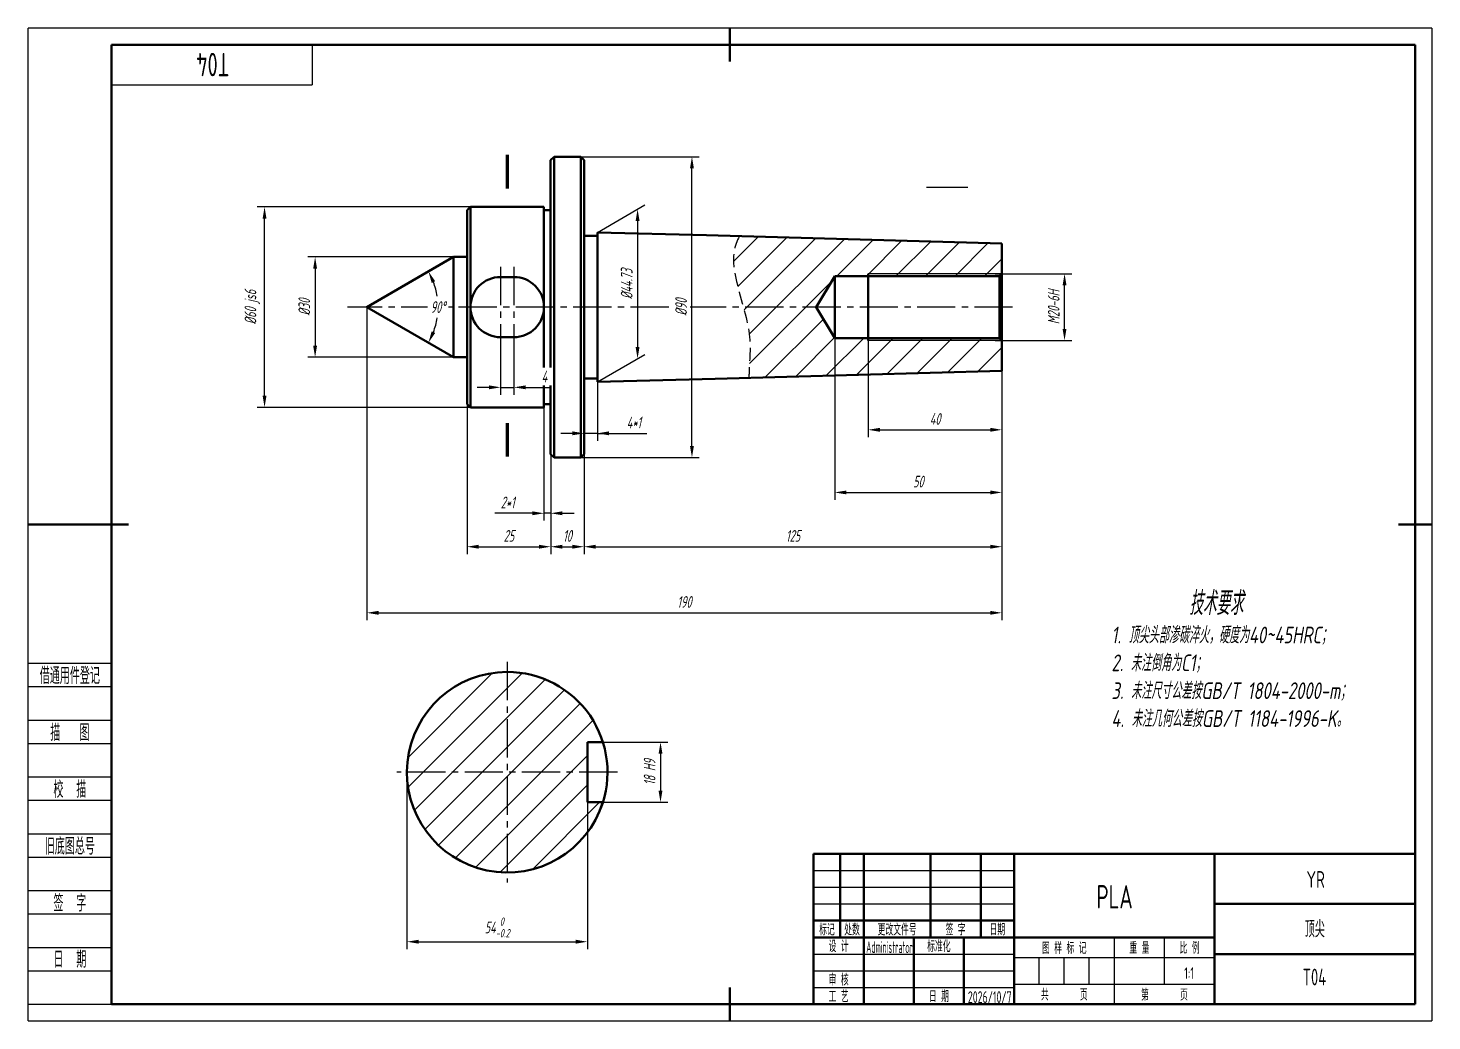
# Model space of a CAD drawing. Header units: millimetres. Extents: x 5 to 4696, y -479 to 299.
# Drawn here: x 1510.6 to 1930.6, y -457.4 to -160.4 of the extents above; entities that cross this region are included whole.
import ezdxf
from ezdxf.enums import TextEntityAlignment as Align

# ---------------------------------------------------------------- set-up
doc = ezdxf.new("R2010")
doc.units = ezdxf.units.MM
doc.header["$LTSCALE"] = 0.6
doc.header["$MEASUREMENT"] = 0
doc.linetypes.add('CENTER2', pattern=[28.575, 19.05, -3.175, 3.175, -3.175])
doc.linetypes.add('DASHED2', pattern=[9.525, 6.35, -3.175])
for name, color, linetype, lineweight in [('1轮廓实线层', 7, 'Continuous', 50), ('2细线层', 4, 'Continuous', 25), ('3中心线层', 1, 'CENTER2', 25), ('4虚线层', 6, 'DASHED2', 25), ('5剖面线层', 2, 'Continuous', 25), ('6文字层', 3, 'Continuous', 25), ('7标注层', 4, 'Continuous', 25), ('8符号标注层', 31, 'Continuous', 25)]:
    doc.layers.add(name, color=color, linetype=linetype, lineweight=lineweight)
doc.layers.add('图框层', color=7, linetype='Continuous')
doc.styles.add('PC_TEXTSTYLE', font='ISOCP.SHX', dxfattribs={"width": 0.707, "oblique": 13, "bigfont": 'GBCBIG.SHX'})
doc.styles.add('PC_TEXTSTYLE4', font='ISOCP.SHX', dxfattribs={"width": 0.707, "bigfont": 'GBCBIG.SHX'})
doc.dimstyles.new('GB_ANGULAR', dxfattribs={"dimtxt": 3.5, "dimasz": 3.5, "dimexe": 2.2, "dimexo": 0, "dimgap": 1.5, "dimtad": 1, "dimtih": 1, "dimtoh": 1, "dimdsep": 46, "dimtxsty": 'PC_TEXTSTYLE', "dimcen": 0, "dimclrd": 256, "dimclrt": 3, "dimadec": 0, "dimazin": 2, "dimtp": 0.1, "dimtm": 0.1, "dimtfac": 0.71, "dimtdec": 3, "dimtmove": 0, "dimatfit": 3, "dimfxl": 1, "dimtfill": 1, "dimarcsym": 0})
doc.dimstyles.new('GB_LINEAR', dxfattribs={"dimtxt": 3.5, "dimasz": 3.5, "dimexe": 2.2, "dimexo": 0, "dimgap": 1.5, "dimtad": 1, "dimdsep": 46, "dimtxsty": 'PC_TEXTSTYLE', "dimcen": 0, "dimclrd": 256, "dimclrt": 3, "dimadec": 0, "dimazin": 2, "dimtp": 0.1, "dimtm": 0.1, "dimtfac": 0.71, "dimtdec": 3, "dimtmove": 0, "dimatfit": 3, "dimfxl": 1, "dimtfill": 1, "dimarcsym": 0})

# ---------------------------------------------------------------- blocks, each defined once
blk = doc.blocks.new('ZwmFrameMain_6_A3^ _^ 无分区图框^ _^ landscape')
at = {"layer": '1轮廓实线层'}
for p, q in [((185, 292), (185, 282)), ((0, 0), (0, 287)), ((390, 287), (0, 287)), ((390, 287), (390, 0)), ((-25, 143.5), (5, 143.5)), ((395, 143.5), (385, 143.5)), ((185, -5), (185, 5)), ((0, 0), (390, 0))]:
    blk.add_line(p, q, dxfattribs=at)
at = {"layer": '2细线层'}
for p, q in [((-25, -5), (-25, 292)), ((395, 292), (-25, 292)), ((395, 292), (395, -5)), ((-25, -5), (395, -5))]:
    blk.add_line(p, q, dxfattribs=at)
blk = doc.blocks.new('ZwmFrameMain_6_标题栏1')
at = {"layer": '1轮廓实线层'}
for p, q in [((0, 45), (-180, 45)), ((-180, 0), (-180, 45)), ((-172, 20), (-172, 45)), ((-165, 20), (-165, 45)), ((-145, 20), (-145, 45)), ((-130, 20), (-130, 45)), ((-120, 0), (-120, 45)), ((0, 0), (0, 45)), ((-60, 30), (0, 30)), ((-180, 20), (-60, 20)), ((-165, 0), (-165, 20)), ((-150, 0), (-150, 20)), ((-135, 0), (-135, 20)), ((-60, 15), (0, 15)), ((-180, 0), (0, 0))]:
    blk.add_line(p, q, dxfattribs=at)
at = {"layer": '1轮廓实线层', "color": 7}
for p, q in [((-60, 0), (-60, 45)), ((-180, 25), (-120, 25))]:
    blk.add_line(p, q, dxfattribs=at)
at = {"layer": '2细线层'}
for p, q in [((-180, 40), (-120, 40)), ((-180, 35), (-120, 35)), ((-180, 30), (-120, 30)), ((-90, 0), (-90, 20)), ((-75, 6), (-75, 20)), ((-180, 15), (-120, 15)), ((-120, 14), (-60, 14)), ((-112.5, 6), (-112.5, 14)), ((-105, 6), (-105, 14)), ((-97.5, 6), (-97.5, 14)), ((-180, 10), (-120, 10)), ((-180, 5), (-120, 5)), ((-120, 6), (-60, 6))]:
    blk.add_line(p, q, dxfattribs=at)
at = {"layer": '6文字层', "style": 'PC_TEXTSTYLE', "width": 0.667}
for s, p in [('标记', (-176, 22.5)), ('处数', (-168.5, 22.5)), (' 更改文件号 ', (-155, 22.5)), (' 签 字 ', (-137.5, 22.5)), (' 日期 ', (-125, 22.5)), (' 设 计 ', (-172.5, 17.51)), (' 标准化 ', (-142.5, 17.51)), (' 图 样 标 记 ', (-105, 17)), (' 重 量 ', (-82.5, 17)), (' 比 例 ', (-67.5, 17)), (' 审 核 ', (-172.5, 7.5)), (' 工 艺 ', (-172.5, 2.5)), (' 日 期 ', (-142.5, 2.5)), ('共       页', (-105, 3)), ('第       页', (-75, 3))]:
    blk.add_text(s, height=3.5, dxfattribs=at).set_placement(p, align=Align.MIDDLE)
at = {"layer": '6文字层', "style": 'PC_TEXTSTYLE', "flags": 8}
for tag, height, width, p, p2 in [('企业名称', 5, 3.734996, (-54.29, 34.82), (-5.27, 34.82)), ('产品名称或材料标记', 7, 1.125891, (-113.46, 28.64), (-66.42, 28.64)), ('图样名称', 5, 3.772723, (-54.79, 19.98), (-5.27, 19.98)), ('标准化', 3.5, 1.756036, (-133.83, 15.37), (-120.75, 15.37)), ('审核', 3.5, 2.723972, (-163.99, 5.37), (-150.63, 5.37)), ('重量', 3.5, 2.448074, (-88.46, 7.54), (-76.55, 7.54)), ('比例', 3.5, 2.367734, (-73.35, 7.54), (-61.93, 7.54)), ('图样代号', 5, 3.78389, (-54.79, 5.63), (-5.52, 5.63)), ('工艺', 3.5, 2.851598, (-164.21, 0.37), (-150.89, 0.37)), ('共几页', 3.5, 0.953151, (-108.58, 1.48), (-101.56, 1.48)), ('日期', 3.5, 2.733185, (-133.83, 0.37), (-120.75, 0.37))]:
    blk.add_attdef(tag, text='', height=height, dxfattribs=dict(at, width=width)).set_placement(p, p2, align=Align.FIT)
at = {"layer": '6文字层', "style": 'PC_TEXTSTYLE', "width": 9.901758, "flags": 8}
blk.add_attdef('设计', text='', height=3.5, rotation=359.5768, dxfattribs=at).set_placement((-164.23, 15.37), (-150.37, 15.27), align=Align.FIT)
at = {"layer": '6文字层', "color": 3, "style": 'PC_TEXTSTYLE', "width": 0.96618, "flags": 8}
blk.add_attdef('第几页', text='', height=3.5, dxfattribs=at).set_placement((-78.29, 1.5), (-71.16, 1.5), align=Align.FIT)
at = {"layer": '6文字层', "color": 0, "style": 'PC_TEXTSTYLE', "width": 0.715273, "flags": 8}
blk.add_attdef('图纸张数', text='', height=3.5, dxfattribs=at).set_placement((-2.66, -3.87), (4.46, -3.87), align=Align.FIT)
blk = doc.blocks.new('ZwmFrameMain_6_图样代号')
at = {"layer": '2细线层', "linetype": 'Continuous'}
for p in [(60, 0), (0, -12)]:
    blk.add_line(p, (60, -12), dxfattribs=at)
at = {"layer": '6文字层', "style": 'PC_TEXTSTYLE', "width": 3.066155}
blk.add_attdef('图样代号', text='', height=7, rotation=180, dxfattribs=at).set_placement((58.24, -2.4), (2.35, -2.4), align=Align.FIT)
blk = doc.blocks.new('ZwmFrameMain_6_附加栏')
at = {"layer": '2细线层'}
for p, q in [((-25, 102), (0, 102)), ((-25, 95), (0, 95)), ((-25, 85), (0, 85)), ((-25, 78), (0, 78)), ((-25, 68), (0, 68)), ((-25, 61), (0, 61)), ((-25, 51), (0, 51)), ((-25, 44), (0, 44)), ((-25, 34), (0, 34)), ((-25, 27), (0, 27)), ((-25, 17), (0, 17)), ((-25, 10), (0, 10)), ((-25, 0), (0, 0))]:
    blk.add_line(p, q, dxfattribs=at)
at = {"layer": '6文字层', "color": 3, "style": 'PC_TEXTSTYLE'}
for s, width, p in [('借通用件登记', 0.667, (-12.5, 98.5)), ('描   图', 0.6667, (-12.5, 81.5)), ('校  描', 0.667, (-12.5, 64.5)), ('旧底图总号', 0.667, (-12.5, 47.5)), ('签  字', 0.667, (-12.5, 30.5)), ('日  期', 0.667, (-12.49, 13.6))]:
    blk.add_text(s, height=5, dxfattribs=dict(at, width=width)).set_placement(p, align=Align.MIDDLE)
at = {"layer": '6文字层', "style": 'PC_TEXTSTYLE'}
for tag, width, p, p2 in [('借通用件登记', 0.671328, (-23.44, 86.36), (-1.25, 86.36)), ('描图', 2.120922, (-23.44, 69.36), (-1.25, 69.36)), ('校图', 2.149976, (-23.75, 52.06), (-1.25, 52.06)), ('旧底图总号', 0.761452, (-22.84, 35.67), (-1.86, 35.67)), ('签字', 2.026939, (-23.14, 18.37), (-1.56, 18.37)), ('日期', 1.89999, (-22.84, 1.37), (-2.17, 1.37))]:
    blk.add_attdef(tag, text='', height=5, dxfattribs=dict(at, width=width)).set_placement(p, p2, align=Align.FIT)
blk = doc.blocks.new('*D149')
at = {"layer": '7标注层', "color": 0, "lineweight": -2}
for p, q in [((1611.93, -243.85), (1611.93, -337.5)), ((1801.93, -262.92), (1801.93, -337.5))]:
    blk.add_line(p, q, dxfattribs=at)
at = {"layer": '7标注层', "lineweight": -2}
blk.add_line((1615.43, -335.3), (1798.43, -335.3), dxfattribs=at)
at = {"layer": '7标注层'}
for points in [[(1615.43, -334.72), (1615.43, -335.88), (1611.93, -335.3)], [(1798.43, -335.88), (1798.43, -334.72), (1801.93, -335.3)]]:
    blk.add_solid(points, dxfattribs=at)
at = {"layer": 'Defpoints', "color": 0}
for p in [(1611.93, -243.85), (1801.93, -262.92), (1801.93, -335.3)]:
    blk.add_point(p, dxfattribs=at)
at = {"layer": '7标注层', "color": 3, "insert": (1706.93, -332.05), "char_height": 3.5, "attachment_point": 5, "style": 'PC_TEXTSTYLE', "bg_fill": 3, "box_fill_scale": 1.25, "bg_fill_color": 257, "bg_fill_transparency": 0}
blk.add_mtext('190', dxfattribs=at)
blk = doc.blocks.new('*D150')
at = {"layer": '7标注层', "color": 0, "lineweight": -2}
for p, q in [((1761.93, -253.85), (1761.93, -282.75)), ((1801.93, -262.92), (1801.93, -282.75))]:
    blk.add_line(p, q, dxfattribs=at)
at = {"layer": '7标注层', "lineweight": -2}
blk.add_line((1765.43, -280.55), (1798.43, -280.55), dxfattribs=at)
at = {"layer": '7标注层'}
for points in [[(1765.43, -279.96), (1765.43, -281.13), (1761.93, -280.55)], [(1798.43, -281.13), (1798.43, -279.96), (1801.93, -280.55)]]:
    blk.add_solid(points, dxfattribs=at)
at = {"layer": 'Defpoints', "color": 0}
for p in [(1761.93, -253.85), (1801.93, -262.92), (1801.93, -280.55)]:
    blk.add_point(p, dxfattribs=at)
at = {"layer": '7标注层', "color": 3, "insert": (1781.93, -277.3), "char_height": 3.5, "attachment_point": 5, "style": 'PC_TEXTSTYLE', "bg_fill": 3, "box_fill_scale": 1.25, "bg_fill_color": 257, "bg_fill_transparency": 0}
blk.add_mtext('40', dxfattribs=at)
blk = doc.blocks.new('*D151')
at = {"layer": '7标注层', "color": 0, "lineweight": -2}
for p, q in [((1751.93, -253.1), (1751.93, -301.49)), ((1801.93, -262.92), (1801.93, -301.49))]:
    blk.add_line(p, q, dxfattribs=at)
at = {"layer": '7标注层', "lineweight": -2}
blk.add_line((1755.43, -299.29), (1798.43, -299.29), dxfattribs=at)
at = {"layer": '7标注层'}
for points in [[(1755.43, -298.71), (1755.43, -299.87), (1751.93, -299.29)], [(1798.43, -299.87), (1798.43, -298.71), (1801.93, -299.29)]]:
    blk.add_solid(points, dxfattribs=at)
at = {"layer": 'Defpoints', "color": 0}
for p in [(1751.93, -253.1), (1801.93, -262.92), (1801.93, -299.29)]:
    blk.add_point(p, dxfattribs=at)
at = {"layer": '7标注层', "color": 3, "insert": (1776.93, -296.04), "char_height": 3.5, "attachment_point": 5, "style": 'PC_TEXTSTYLE', "bg_fill": 3, "box_fill_scale": 1.25, "bg_fill_color": 257, "bg_fill_transparency": 0}
blk.add_mtext('50', dxfattribs=at)
blk = doc.blocks.new('*D152')
at = {"layer": '7标注层', "color": 0, "lineweight": -2}
for p, q in [((1801.93, -262.92), (1801.93, -317.73)), ((1676.93, -287.85), (1676.93, -317.73))]:
    blk.add_line(p, q, dxfattribs=at)
at = {"layer": '7标注层', "lineweight": -2}
blk.add_line((1680.43, -315.53), (1798.43, -315.53), dxfattribs=at)
at = {"layer": '7标注层'}
for points in [[(1680.43, -314.94), (1680.43, -316.11), (1676.93, -315.53)], [(1798.43, -316.11), (1798.43, -314.94), (1801.93, -315.53)]]:
    blk.add_solid(points, dxfattribs=at)
at = {"layer": 'Defpoints', "color": 0}
for p in [(1801.93, -262.92), (1676.93, -287.85), (1801.93, -315.53)]:
    blk.add_point(p, dxfattribs=at)
at = {"layer": '7标注层', "color": 3, "insert": (1739.43, -312.28), "char_height": 3.5, "attachment_point": 5, "style": 'PC_TEXTSTYLE', "bg_fill": 3, "box_fill_scale": 1.25, "bg_fill_color": 257, "bg_fill_transparency": 0}
blk.add_mtext('125', dxfattribs=at)
blk = doc.blocks.new('*D153')
at = {"layer": '7标注层', "color": 0, "lineweight": -2}
for p, q in [((1676.93, -265.21), (1676.93, -283.81)), ((1680.93, -265.21), (1680.93, -283.81))]:
    blk.add_line(p, q, dxfattribs=at)
at = {"layer": '7标注层', "lineweight": -2}
for p, q in [((1673.43, -281.61), (1669.93, -281.61)), ((1680.93, -281.61), (1676.93, -281.61)), ((1680.93, -281.61), (1695.7, -281.61))]:
    blk.add_line(p, q, dxfattribs=at)
at = {"layer": '7标注层'}
for points in [[(1673.43, -282.19), (1673.43, -281.02), (1676.93, -281.61)], [(1684.43, -281.02), (1684.43, -282.19), (1680.93, -281.61)]]:
    blk.add_solid(points, dxfattribs=at)
at = {"layer": 'Defpoints', "color": 0}
for p in [(1676.93, -265.21), (1680.93, -265.21), (1676.93, -281.61)]:
    blk.add_point(p, dxfattribs=at)
at = {"layer": '7标注层', "color": 3, "insert": (1691.81, -278.36), "char_height": 3.5, "attachment_point": 5, "style": 'PC_TEXTSTYLE', "bg_fill": 3, "box_fill_scale": 1.25, "bg_fill_color": 257, "bg_fill_transparency": 0}
blk.add_mtext('{4*1}', dxfattribs=at)
blk = doc.blocks.new('*D154')
at = {"layer": '7标注层', "color": 0, "lineweight": -2}
for p, q in [((1666.93, -287.85), (1666.93, -317.73)), ((1676.93, -287.85), (1676.93, -317.73))]:
    blk.add_line(p, q, dxfattribs=at)
at = {"layer": '7标注层', "lineweight": -2}
blk.add_line((1670.43, -315.53), (1673.43, -315.53), dxfattribs=at)
at = {"layer": '7标注层'}
for points in [[(1670.43, -314.94), (1670.43, -316.11), (1666.93, -315.53)], [(1673.43, -316.11), (1673.43, -314.94), (1676.93, -315.53)]]:
    blk.add_solid(points, dxfattribs=at)
at = {"layer": 'Defpoints', "color": 0}
for p in [(1666.93, -287.85), (1676.93, -287.85), (1676.93, -315.53)]:
    blk.add_point(p, dxfattribs=at)
at = {"layer": '7标注层', "color": 3, "insert": (1671.93, -312.28), "char_height": 3.5, "attachment_point": 5, "style": 'PC_TEXTSTYLE', "bg_fill": 3, "box_fill_scale": 1.25, "bg_fill_color": 257, "bg_fill_transparency": 0}
blk.add_mtext('10', dxfattribs=at)
blk = doc.blocks.new('*D155')
at = {"layer": '7标注层', "color": 0, "lineweight": -2}
for p, q in [((1641.93, -272.85), (1641.93, -317.73)), ((1666.93, -280.43), (1666.93, -317.73))]:
    blk.add_line(p, q, dxfattribs=at)
at = {"layer": '7标注层', "lineweight": -2}
blk.add_line((1645.43, -315.53), (1663.43, -315.53), dxfattribs=at)
at = {"layer": '7标注层'}
for points in [[(1645.43, -314.94), (1645.43, -316.11), (1641.93, -315.53)], [(1663.43, -316.11), (1663.43, -314.94), (1666.93, -315.53)]]:
    blk.add_solid(points, dxfattribs=at)
at = {"layer": 'Defpoints', "color": 0}
for p in [(1641.93, -272.85), (1666.93, -280.43), (1666.93, -315.53)]:
    blk.add_point(p, dxfattribs=at)
at = {"layer": '7标注层', "color": 3, "insert": (1654.43, -312.28), "char_height": 3.5, "attachment_point": 5, "style": 'PC_TEXTSTYLE', "bg_fill": 3, "box_fill_scale": 1.25, "bg_fill_color": 257, "bg_fill_transparency": 0}
blk.add_mtext('25', dxfattribs=at)
blk = doc.blocks.new('*D156')
at = {"layer": '7标注层', "color": 0, "lineweight": -2}
for p, q in [((1664.93, -272.85), (1664.93, -307.73)), ((1666.93, -272.85), (1666.93, -307.73))]:
    blk.add_line(p, q, dxfattribs=at)
at = {"layer": '7标注层', "lineweight": -2}
for p, q in [((1661.43, -305.53), (1650.24, -305.53)), ((1666.93, -305.53), (1664.93, -305.53)), ((1670.43, -305.53), (1673.93, -305.53))]:
    blk.add_line(p, q, dxfattribs=at)
at = {"layer": '7标注层'}
for points in [[(1661.43, -306.11), (1661.43, -304.94), (1664.93, -305.53)], [(1670.43, -304.94), (1670.43, -306.11), (1666.93, -305.53)]]:
    blk.add_solid(points, dxfattribs=at)
at = {"layer": 'Defpoints', "color": 0}
for p in [(1664.93, -272.85), (1666.93, -272.85), (1664.93, -305.53)]:
    blk.add_point(p, dxfattribs=at)
at = {"layer": '7标注层', "color": 3, "insert": (1654.08, -302.28), "char_height": 3.5, "attachment_point": 5, "style": 'PC_TEXTSTYLE', "bg_fill": 3, "box_fill_scale": 1.25, "bg_fill_color": 257, "bg_fill_transparency": 0}
blk.add_mtext('{2*1}', dxfattribs=at)
blk = doc.blocks.new('*D157')
at = {"layer": '7标注层', "color": 0, "lineweight": -2}
for p, q in [((1673.71, -198.85), (1711.4, -198.85)), ((1671.93, -288.85), (1711.4, -288.85))]:
    blk.add_line(p, q, dxfattribs=at)
at = {"layer": '7标注层', "lineweight": -2}
blk.add_line((1709.2, -285.35), (1709.2, -202.35), dxfattribs=at)
at = {"layer": '7标注层'}
for points in [[(1709.78, -202.35), (1708.61, -202.35), (1709.2, -198.85)], [(1708.61, -285.35), (1709.78, -285.35), (1709.2, -288.85)]]:
    blk.add_solid(points, dxfattribs=at)
at = {"layer": 'Defpoints', "color": 0}
for p in [(1673.71, -198.85), (1709.2, -198.85), (1671.93, -288.85)]:
    blk.add_point(p, dxfattribs=at)
at = {"layer": '7标注层', "color": 3, "insert": (1705.95, -243.85), "char_height": 3.5, "attachment_point": 5, "rotation": 90, "style": 'PC_TEXTSTYLE', "bg_fill": 3, "box_fill_scale": 1.25, "bg_fill_color": 257, "bg_fill_transparency": 0}
blk.add_mtext('{%%c90}', dxfattribs=at)
blk = doc.blocks.new('*D158')
at = {"layer": '7标注层', "color": 0, "lineweight": -2}
for p, q in [((1680.93, -221.48), (1695.13, -213.28)), ((1680.93, -266.21), (1695.13, -258.01))]:
    blk.add_line(p, q, dxfattribs=at)
at = {"layer": '7标注层', "lineweight": -2}
blk.add_line((1692.93, -218.05), (1692.93, -255.78), dxfattribs=at)
at = {"layer": '7标注层'}
for points in [[(1693.51, -218.05), (1692.34, -218.05), (1692.93, -214.55)], [(1692.34, -255.78), (1693.51, -255.78), (1692.93, -259.28)]]:
    blk.add_solid(points, dxfattribs=at)
at = {"layer": 'Defpoints', "color": 0}
for p in [(1680.93, -221.48), (1692.93, -259.28), (1680.93, -266.21)]:
    blk.add_point(p, dxfattribs=at)
at = {"layer": '7标注层', "color": 3, "insert": (1689.68, -236.92), "char_height": 3.5, "attachment_point": 5, "rotation": 90, "style": 'PC_TEXTSTYLE', "bg_fill": 3, "box_fill_scale": 1.25, "bg_fill_color": 257, "bg_fill_transparency": 0}
blk.add_mtext('{%%c44.73}', dxfattribs=at)
blk = doc.blocks.new('*D159')
at = {"layer": '7标注层', "color": 0, "lineweight": -2}
for p, q in [((1799.9, -233.85), (1822.87, -233.85)), ((1799.9, -253.85), (1822.87, -253.85))]:
    blk.add_line(p, q, dxfattribs=at)
at = {"layer": '7标注层', "lineweight": -2}
blk.add_line((1820.67, -250.35), (1820.67, -237.35), dxfattribs=at)
at = {"layer": '7标注层'}
for points in [[(1821.25, -237.35), (1820.09, -237.35), (1820.67, -233.85)], [(1820.09, -250.35), (1821.25, -250.35), (1820.67, -253.85)]]:
    blk.add_solid(points, dxfattribs=at)
at = {"layer": 'Defpoints', "color": 0}
for p in [(1799.9, -233.85), (1820.67, -233.85), (1799.9, -253.85)]:
    blk.add_point(p, dxfattribs=at)
at = {"layer": '7标注层', "color": 3, "insert": (1817.42, -243.85), "char_height": 3.5, "attachment_point": 5, "rotation": 90, "style": 'PC_TEXTSTYLE', "bg_fill": 3, "box_fill_scale": 1.25, "bg_fill_color": 257, "bg_fill_transparency": 0}
blk.add_mtext('{M20-6H}', dxfattribs=at)
blk = doc.blocks.new('*D160')
at = {"layer": '7标注层', "color": 0, "lineweight": -2}
for p, q in [((1645.94, -213.85), (1579.13, -213.85)), ((1645.94, -273.85), (1579.13, -273.85))]:
    blk.add_line(p, q, dxfattribs=at)
at = {"layer": '7标注层', "lineweight": -2}
blk.add_line((1581.33, -270.35), (1581.33, -217.35), dxfattribs=at)
at = {"layer": '7标注层'}
for points in [[(1581.91, -217.35), (1580.75, -217.35), (1581.33, -213.85)], [(1580.75, -270.35), (1581.91, -270.35), (1581.33, -273.85)]]:
    blk.add_solid(points, dxfattribs=at)
at = {"layer": 'Defpoints', "color": 0}
for p in [(1581.33, -213.85), (1645.94, -213.85), (1645.94, -273.85)]:
    blk.add_point(p, dxfattribs=at)
at = {"layer": '7标注层', "color": 3, "insert": (1577.64, -243.85), "char_height": 3.5, "attachment_point": 5, "rotation": 90, "style": 'PC_TEXTSTYLE', "bg_fill": 3, "box_fill_scale": 1.25, "bg_fill_color": 257, "bg_fill_transparency": 0}
blk.add_mtext('{\\A1;{%%c60}{}{{\\C3; js6}}}', dxfattribs=at)
blk = doc.blocks.new('*D161')
at = {"layer": '7标注层', "color": 0, "lineweight": -2}
for p, q in [((1637.91, -228.85), (1594.26, -228.85)), ((1637.91, -258.85), (1594.26, -258.85))]:
    blk.add_line(p, q, dxfattribs=at)
at = {"layer": '7标注层', "lineweight": -2}
blk.add_line((1596.46, -232.35), (1596.46, -255.35), dxfattribs=at)
at = {"layer": '7标注层'}
for points in [[(1597.04, -232.35), (1595.87, -232.35), (1596.46, -228.85)], [(1595.87, -255.35), (1597.04, -255.35), (1596.46, -258.85)]]:
    blk.add_solid(points, dxfattribs=at)
at = {"layer": 'Defpoints', "color": 0}
for p in [(1637.91, -228.85), (1596.46, -258.85), (1637.91, -258.85)]:
    blk.add_point(p, dxfattribs=at)
at = {"layer": '7标注层', "color": 3, "insert": (1593.21, -243.85), "char_height": 3.5, "attachment_point": 5, "rotation": 90, "style": 'PC_TEXTSTYLE', "bg_fill": 3, "box_fill_scale": 1.25, "bg_fill_color": 257, "bg_fill_transparency": 0}
blk.add_mtext('{%%c30}', dxfattribs=at)
blk = doc.blocks.new('*D162')
at = {"layer": '7标注层', "lineweight": -2}
for start, end in [(8.7791, 20.5719), (339.4281, 351.2209)]:
    blk.add_arc((1611.93, -243.85), 21.29, start, end, dxfattribs=at)
at = {"layer": '7标注层'}
for points in [[(1632.39, -236.12), (1631.33, -236.61), (1630.37, -233.2)], [(1631.33, -251.08), (1632.39, -251.58), (1630.37, -254.49)]]:
    blk.add_solid(points, dxfattribs=at)
at = {"layer": 'Defpoints', "color": 0}
for p in [(1637.91, -228.85), (1611.93, -243.85), (1611.93, -243.85), (1637.91, -258.85)]:
    blk.add_point(p, dxfattribs=at)
at = {"layer": '7标注层', "color": 3, "insert": (1633.22, -243.85), "char_height": 3.5, "attachment_point": 5, "style": 'PC_TEXTSTYLE', "bg_fill": 3, "box_fill_scale": 1.25, "bg_fill_color": 257, "bg_fill_transparency": 0}
blk.add_mtext('{90%%d}', dxfattribs=at)
at = {"layer": 'Defpoints', "color": 0}
blk.add_point((1633.1, -246.08), dxfattribs=at)
blk = doc.blocks.new('*D163')
at = {"layer": '7标注层', "color": 0, "lineweight": -2}
for p, q in [((1651.93, -255.85), (1651.93, -270.05)), ((1655.93, -255.85), (1655.93, -270.05))]:
    blk.add_line(p, q, dxfattribs=at)
at = {"layer": '7标注层', "lineweight": -2}
for p, q in [((1648.43, -267.85), (1644.93, -267.85)), ((1651.93, -267.85), (1655.93, -267.85)), ((1659.43, -267.85), (1667.16, -267.85))]:
    blk.add_line(p, q, dxfattribs=at)
at = {"layer": '7标注层'}
for points in [[(1648.43, -268.43), (1648.43, -267.26), (1651.93, -267.85)], [(1659.43, -267.26), (1659.43, -268.43), (1655.93, -267.85)]]:
    blk.add_solid(points, dxfattribs=at)
at = {"layer": 'Defpoints', "color": 0}
for p in [(1651.93, -255.85), (1655.93, -255.85), (1655.93, -267.85)]:
    blk.add_point(p, dxfattribs=at)
at = {"layer": '7标注层', "color": 3, "insert": (1665.04, -264.6), "char_height": 3.5, "attachment_point": 5, "style": 'PC_TEXTSTYLE', "bg_fill": 3, "box_fill_scale": 1.25, "bg_fill_color": 257, "bg_fill_transparency": 0}
blk.add_mtext('4', dxfattribs=at)
blk = doc.blocks.new('*D164')
at = {"layer": '7标注层', "color": 0, "lineweight": -2}
for p, q in [((1623.93, -382.98), (1623.93, -435.89)), ((1677.93, -391.98), (1677.93, -435.89))]:
    blk.add_line(p, q, dxfattribs=at)
at = {"layer": '7标注层', "lineweight": -2}
blk.add_line((1627.43, -433.69), (1674.43, -433.69), dxfattribs=at)
at = {"layer": '7标注层'}
for points in [[(1627.43, -433.1), (1627.43, -434.27), (1623.93, -433.69)], [(1674.43, -434.27), (1674.43, -433.1), (1677.93, -433.69)]]:
    blk.add_solid(points, dxfattribs=at)
at = {"layer": 'Defpoints', "color": 0}
for p in [(1623.93, -382.98), (1677.93, -391.98), (1677.93, -433.69)]:
    blk.add_point(p, dxfattribs=at)
at = {"layer": '7标注层', "color": 3, "insert": (1650.93, -429.41), "char_height": 3.5, "attachment_point": 5, "style": 'PC_TEXTSTYLE', "bg_fill": 3, "box_fill_scale": 1.25, "bg_fill_color": 257, "bg_fill_transparency": 0}
blk.add_mtext('{\\A1;{54}{}{\\H0.71x;\\C2;\\A0;\\S^ -;\\S0^ 0.2;}}', dxfattribs=at)
blk = doc.blocks.new('*D165')
at = {"layer": '7标注层', "color": 0, "lineweight": -2}
for p, q in [((1682.54, -373.98), (1701.99, -373.98)), ((1682.54, -391.98), (1701.99, -391.98))]:
    blk.add_line(p, q, dxfattribs=at)
at = {"layer": '7标注层', "lineweight": -2}
blk.add_line((1699.79, -377.48), (1699.79, -388.48), dxfattribs=at)
at = {"layer": '7标注层'}
for points in [[(1700.37, -377.48), (1699.21, -377.48), (1699.79, -373.98)], [(1699.21, -388.48), (1700.37, -388.48), (1699.79, -391.98)]]:
    blk.add_solid(points, dxfattribs=at)
at = {"layer": 'Defpoints', "color": 0}
for p in [(1682.54, -373.98), (1682.54, -391.98), (1699.79, -391.98)]:
    blk.add_point(p, dxfattribs=at)
at = {"layer": '7标注层', "color": 3, "insert": (1696.54, -382.98), "char_height": 3.5, "attachment_point": 5, "rotation": 90, "style": 'PC_TEXTSTYLE', "bg_fill": 3, "box_fill_scale": 1.25, "bg_fill_color": 257, "bg_fill_transparency": 0}
blk.add_mtext('{18 H9}', dxfattribs=at)

msp = doc.modelspace()

# ---------------------------------------------------------------- hatches: boundary and pattern name
at = {"layer": '5剖面线层'}
h = msp.add_hatch(dxfattribs=at)
h.set_pattern_fill('ANSI31', color=256, scale=50, style=0, pattern_type=2)
h.set_pattern_definition([(45, (-11.844, -328.4604), (-4.419417, 4.419417), [])])
h.paths.add_polyline_path([(1722.394, -224.856), (1722.042, -226.036), (1721.796, -227.282), (1721.658, -228.607), (1721.634, -230.027), (1721.725, -231.556), (1721.937, -233.207), (1722.302, -235.154), (1722.78, -237.223), (1723.932, -241.564), (1725.111, -245.905), (1725.623, -247.973), (1726.036, -249.919), (1726.346, -251.875), (1726.523, -253.677), (1726.593, -255.365), (1726.583, -256.981), (1726.429, -260.16), (1726.338, -261.806), (1726.273, -263.545), (1726.261, -264.253), (1726.259, -264.98), (1801.926, -262.922), (1801.926, -253.847), (1801.176, -253.097), (1751.926, -253.097), (1746.368, -243.847), (1751.926, -234.597), (1801.176, -234.597), (1801.926, -233.847), (1801.926, -224.772), (1723.397, -222.636), (1722.846, -223.727)])
h = msp.add_hatch(dxfattribs=at)
h.set_pattern_fill('ANSI31', color=256, scale=50, style=0, pattern_type=2)
h.set_pattern_definition([(45, (-33.042, -356.5146), (-4.419417, 4.419417), [])])
edge = h.paths.add_edge_path(flags=16)
edge.add_arc((1653.926, -382.979), 30, 90, 342.5424)
edge.add_line((1682.544, -391.979), (1677.926, -391.979))
edge.add_line((1677.926, -391.979), (1677.926, -373.979))
edge.add_line((1677.926, -373.979), (1682.544, -373.979))
edge.add_arc((1653.926, -382.979), 30, 17.4576, 90)

# ---------------------------------------------------------------- linework, layer by layer
at = {"layer": '1轮廓实线层'}
for p, q in [((1667.926, -198.847), (1666.926, -199.847)), ((1666.926, -199.847), (1666.926, -287.847)), ((1667.926, -198.847), (1667.926, -288.847)), ((1675.926, -198.847), (1667.926, -198.847)), ((1676.926, -199.847), (1675.926, -198.847)), ((1675.926, -198.847), (1675.926, -288.847)), ((1676.926, -199.847), (1676.926, -287.847)), ((1642.926, -213.847), (1641.926, -214.847)), ((1664.926, -213.847), (1642.926, -213.847)), ((1642.926, -213.847), (1642.926, -243.847)), ((1664.926, -243.847), (1664.926, -213.847)), ((1641.926, -214.847), (1641.926, -272.847)), ((1666.926, -214.847), (1664.926, -214.847)), ((1680.926, -222.481), (1676.926, -222.481)), ((1713.592, -222.369), (1680.926, -221.481)), ((1680.926, -266.213), (1680.926, -221.481)), ((1801.926, -224.772), (1713.592, -222.369)), ((1801.926, -224.772), (1801.926, -233.847)), ((1637.907, -228.847), (1611.926, -243.847)), ((1641.926, -228.847), (1637.907, -228.847)), ((1637.907, -258.847), (1637.907, -228.847)), ((1655.926, -234.847), (1651.926, -234.847)), ((1751.926, -234.597), (1746.368, -243.847)), ((1751.926, -234.597), (1751.926, -253.097)), ((1761.926, -234.597), (1751.926, -234.597)), ((1761.926, -233.847), (1761.926, -253.847)), ((1801.176, -234.597), (1761.926, -234.597)), ((1801.926, -233.847), (1801.176, -234.597)), ((1801.176, -253.097), (1801.176, -234.597)), ((1801.926, -253.847), (1801.926, -233.847)), ((1637.907, -258.847), (1611.926, -243.847)), ((1642.926, -243.847), (1642.926, -273.847)), ((1664.926, -273.847), (1664.926, -243.847)), ((1751.926, -253.097), (1746.368, -243.847)), ((1651.926, -252.847), (1655.926, -252.847)), ((1761.926, -253.097), (1751.926, -253.097)), ((1801.176, -253.097), (1761.926, -253.097)), ((1801.176, -253.097), (1801.926, -253.847)), ((1801.926, -253.847), (1801.926, -262.922)), ((1641.926, -258.847), (1637.907, -258.847)), ((1801.926, -262.922), (1716.14, -265.255)), ((1680.926, -265.213), (1676.926, -265.213)), ((1680.926, -266.213), (1716.14, -265.255)), ((1642.926, -273.847), (1641.926, -272.847)), ((1666.926, -272.847), (1664.926, -272.847)), ((1664.926, -273.847), (1642.926, -273.847)), ((1667.926, -288.847), (1666.926, -287.847)), ((1675.926, -288.847), (1667.926, -288.847)), ((1675.926, -288.847), (1676.926, -287.847)), ((1682.544, -373.979), (1677.926, -373.979)), ((1677.926, -373.979), (1677.926, -391.979)), ((1677.926, -391.979), (1682.544, -391.979))]:
    msp.add_line(p, q, dxfattribs=at)
for centre, radius, start, end in [((1651.926, -243.847), 9, 90, 179.99999), ((1655.926, -243.847), 9, 359.99999, 90), ((1651.926, -243.847), 9, 179.99999, 270), ((1655.926, -243.847), 9, 270, 359.99999), ((1653.926, -382.979), 30, 90, 342.5424), ((1653.926, -382.979), 30, 338.67613, 90)]:
    msp.add_arc(centre, radius, start, end, dxfattribs=at)
at = {"layer": '2细线层'}
for p, q in [((1779.416, -208.009), (1791.692, -208.009)), ((1801.926, -233.847), (1761.926, -233.847)), ((1801.926, -253.847), (1761.926, -253.847))]:
    msp.add_line(p, q, dxfattribs=at)
at = {"layer": '3中心线层'}
for p, q in [((1651.926, -231.847), (1651.926, -255.847)), ((1655.926, -231.847), (1655.926, -255.847)), ((1805.131, -243.847), (1606.156, -243.847)), ((1653.926, -349.979), (1653.926, -415.979)), ((1686.926, -382.979), (1620.926, -382.979))]:
    msp.add_line(p, q, dxfattribs=at)
at = {"layer": '4虚线层'}
msp.add_open_spline([(1723.397, -222.636), (1721.803, -225.51), (1720.561, -232.025), (1727.685, -252.297), (1726.321, -259.077), (1726.256, -264.49), (1726.259, -264.98)], degree=3, knots=[0.36059155, 0.36059155, 0.36059155, 0.36059155, 0.42948999, 0.50460242, 0.5868031, 0.59478739, 0.59478739, 0.59478739, 0.59478739], dxfattribs=at)
at = {"layer": '8符号标注层', "color": 7, "lineweight": 70}
msp.add_line((1653.926, -198.323), (1653.926, -208.323), dxfattribs=at)

# ---------------------------------------------------------------- block references
at = {"layer": '图框层'}
for name in ['ZwmFrameMain_6_A3^ _^ 无分区图框^ _^ landscape', 'ZwmFrameMain_6_附加栏']:
    msp.add_blockref(name, (1535.581, -452.379), dxfattribs=at)
ref = msp.add_blockref('ZwmFrameMain_6_图样代号', (1535.581, -165.379), dxfattribs=at)
ref.add_attrib('图样代号', 'T04', dxfattribs={"layer": '6文字层', "height": 7, "rotation": 180, "style": 'PC_TEXTSTYLE', "width": 0.707}).set_placement((1565.874, -167.782), align=Align.CENTER)
ref = msp.add_blockref('ZwmFrameMain_6_标题栏1', (1925.581, -452.379), dxfattribs=at)
ref.add_attrib('比例', '1:1', dxfattribs={"layer": '6文字层', "height": 3.5, "style": 'PC_TEXTSTYLE', "width": 0.707}).set_placement((1857.94, -444.837), align=Align.CENTER)
ref.add_attrib('图样代号', 'T04', dxfattribs={"layer": '6文字层', "height": 5, "style": 'PC_TEXTSTYLE', "width": 0.707}).set_placement((1895.431, -446.749), align=Align.CENTER)
ref.add_attrib('企业名称', 'YR', dxfattribs={"layer": '6文字层', "height": 5, "style": 'PC_TEXTSTYLE', "width": 0.707}).set_placement((1895.802, -417.56), align=Align.CENTER)
ref.add_attrib('图样名称', '顶尖', dxfattribs={"layer": '6文字层', "height": 5, "style": 'PC_TEXTSTYLE', "width": 0.707}).set_placement((1895.555, -432.402), align=Align.CENTER)
ref.add_attrib('日期', '2026/10/7', dxfattribs={"layer": '6文字层', "height": 3.5, "style": 'PC_TEXTSTYLE', "width": 0.628241}).set_placement((1791.746, -452.008), (1804.829, -452.008), align=Align.FIT)
ref.add_attrib('设计', 'Administrator', dxfattribs={"layer": '6文字层', "height": 3.5, "rotation": 359.57685, "style": 'PC_TEXTSTYLE', "width": 0.485827}).set_placement((1761.353, -437.008), (1775.215, -437.11), align=Align.FIT)
ref.add_attrib('产品名称或材料标记', 'PLA', dxfattribs={"layer": '6文字层', "height": 7, "style": 'PC_TEXTSTYLE', "width": 0.707}).set_placement((1835.639, -423.744), align=Align.CENTER)

# ---------------------------------------------------------------- texts
at = {"layer": '6文字层', "style": 'PC_TEXTSTYLE4', "oblique": 10, "width": 0.8}
msp.add_text('技术要求', height=7, dxfattribs=at).set_placement((1857.987, -328.928), align=Align.TOP_LEFT)
at = {"layer": '6文字层', "insert": (1834.703, -339.428), "char_height": 5, "width": 83.24143, "attachment_point": 1, "style": 'PC_TEXTSTYLE4'}
msp.add_mtext('\\pi-5.21,l5.21,t5,7115;{\\W0.8;\\Q10;1. 顶尖头部渗碳淬火，硬度为40~45HRC；\\P2. 未注倒角为C1；\\P3. 未注尺寸公差按GB/T 1804-2000-m；\\P4. 未注几何公差按GB/T 1184-1996-K。}', dxfattribs=at)

# ---------------------------------------------------------------- next in the draw order: dimensions: what is measured, and where the dimension line sits
at = {"layer": '7标注层'}
dim = msp.add_linear_dim(base=(1801.926, -335.3), p1=(1611.926, -243.847), p2=(1801.926, -262.922), dimstyle='GB_LINEAR', override={"dimpost": '', "dimtvp": 0.1}, dxfattribs=at)
dim.commit()
dim.dimension.update_dxf_attribs({"geometry": '*D149', "text_midpoint": (1706.926, -332.05)})
dim = msp.add_linear_dim(base=(1699.788, -391.979), p1=(1682.544, -373.979), p2=(1682.544, -391.979), angle=90, text='{<> H9}', dimstyle='GB_LINEAR', override={"dimpost": '<>', "dimtvp": 0.1}, dxfattribs=at)
dim.commit()
dim.dimension.update_dxf_attribs({"geometry": '*D165', "text_midpoint": (1696.538, -382.979)})
dim = msp.add_linear_dim(base=(1677.926, -433.688), p1=(1623.926, -382.979), p2=(1677.926, -391.979), text='{\\A1;{<>}{}{\\H0.71x;\\C2;\\A0;\\S^ -;\\S0^ 0.2;}}', dimstyle='GB_LINEAR', override={"dimpost": '<>', "dimtol": 0, "dimlim": 0, "dimtp": 0, "dimtm": 0.2, "dimtvp": 0.1}, dxfattribs=at)
dim.commit()
dim.dimension.update_dxf_attribs({"geometry": '*D164', "text_midpoint": (1650.926, -429.412)})

# ---------------------------------------------------------------- next in the draw order: dimensions: what is measured, and where the dimension line sits
dim = msp.add_linear_dim(base=(1801.926, -280.546), p1=(1761.926, -253.847), p2=(1801.926, -262.922), dimstyle='GB_LINEAR', override={"dimpost": '', "dimtvp": 0.1}, dxfattribs=at)
dim.commit()
dim.dimension.update_dxf_attribs({"geometry": '*D150', "text_midpoint": (1781.926, -277.296)})

# ---------------------------------------------------------------- next in the draw order: dimensions: what is measured, and where the dimension line sits
dim = msp.add_linear_dim(base=(1801.926, -299.289), p1=(1751.926, -253.097), p2=(1801.926, -262.922), dimstyle='GB_LINEAR', override={"dimpost": '', "dimtvp": 0.1}, dxfattribs=at)
dim.commit()
dim.dimension.update_dxf_attribs({"geometry": '*D151', "text_midpoint": (1776.926, -296.039)})

# ---------------------------------------------------------------- next in the draw order: dimensions: what is measured, and where the dimension line sits
dim = msp.add_linear_dim(base=(1820.669, -233.847), p1=(1799.897, -253.847), p2=(1799.897, -233.847), angle=90, text='{M<>-6H}', dimstyle='GB_LINEAR', override={"dimpost": '', "dimtvp": 0.1}, dxfattribs=at)
dim.commit()
dim.dimension.update_dxf_attribs({"geometry": '*D159', "text_midpoint": (1817.419, -243.847)})
dim = msp.add_linear_dim(base=(1801.926, -315.525), p1=(1676.926, -287.847), p2=(1801.926, -262.922), dimstyle='GB_LINEAR', override={"dimpost": '', "dimtvp": 0.1}, dxfattribs=at)
dim.commit()
dim.dimension.update_dxf_attribs({"geometry": '*D152', "text_midpoint": (1739.426, -312.275)})

# ---------------------------------------------------------------- next in the draw order: dimensions: what is measured, and where the dimension line sits
dim = msp.add_linear_dim(base=(1676.926, -281.607), p1=(1680.926, -265.213), p2=(1676.926, -265.213), text='{<>*1}', dimstyle='GB_LINEAR', override={"dimpost": '', "dimtvp": 0.1}, dxfattribs=at)
dim.commit()
dim.dimension.update_dxf_attribs({"geometry": '*D153', "text_midpoint": (1691.812, -281.607), "dimtype": 160})
dim = msp.add_linear_dim(base=(1676.926, -315.525), p1=(1666.926, -287.847), p2=(1676.926, -287.847), dimstyle='GB_LINEAR', override={"dimpost": '', "dimtvp": 0.1}, dxfattribs=at)
dim.commit()
dim.dimension.update_dxf_attribs({"geometry": '*D154', "text_midpoint": (1671.926, -312.275)})

# ---------------------------------------------------------------- next in the draw order: dimensions: what is measured, and where the dimension line sits
dim = msp.add_linear_dim(base=(1666.926, -315.525), p1=(1641.926, -272.847), p2=(1666.926, -280.432), angle=180, dimstyle='GB_LINEAR', override={"dimpost": '', "dimtvp": 0.1}, dxfattribs=at)
dim.commit()
dim.dimension.update_dxf_attribs({"geometry": '*D155', "text_midpoint": (1654.426, -312.275)})

# ---------------------------------------------------------------- next in the draw order: dimensions: what is measured, and where the dimension line sits
dim = msp.add_linear_dim(base=(1581.33, -213.847), p1=(1645.938, -273.847), p2=(1645.938, -213.847), angle=90, text='{\\A1;{%%c<>}{}{{\\C3; js6}}}', dimstyle='GB_LINEAR', override={"dimpost": '<>', "dimtol": 0, "dimlim": 0, "dimtp": 0.0095, "dimtm": 0.0095, "dimtvp": 0.1}, dxfattribs=at)
dim.commit()
dim.dimension.update_dxf_attribs({"geometry": '*D160', "text_midpoint": (1577.642, -243.847)})
dim = msp.add_linear_dim(base=(1664.926, -305.525), p1=(1666.926, -272.847), p2=(1664.926, -272.847), text='{<>*1}', dimstyle='GB_LINEAR', override={"dimpost": '', "dimtvp": 0.1}, dxfattribs=at)
dim.commit()
dim.dimension.update_dxf_attribs({"geometry": '*D156', "text_midpoint": (1654.083, -302.275)})

# ---------------------------------------------------------------- next in the draw order: linework, layer by layer
at = {"layer": '8符号标注层', "color": 7, "lineweight": 70}
msp.add_line((1653.926, -278.521), (1653.926, -288.521), dxfattribs=at)

# ---------------------------------------------------------------- next in the draw order: dimensions: what is measured, and where the dimension line sits
at = {"layer": '7标注层'}
for base, p1, p2, override, picture, middle in [((1709.197, -198.847), (1671.926, -288.847), (1673.711, -198.847), {"dimpost": '', "dimtvp": 0.1}, '*D157', (1705.947, -243.847)), ((1596.457, -258.847), (1637.907, -228.847), (1637.907, -258.847), {"dimpost": '<>', "dimtvp": 0.1}, '*D161', (1593.207, -243.847))]:
    dim = msp.add_linear_dim(base=base, p1=p1, p2=p2, angle=90, text='{%%c<>}', dimstyle='GB_LINEAR', override=override, dxfattribs=at)
    dim.commit()
    dim.dimension.update_dxf_attribs({"geometry": picture, "text_midpoint": middle})
dim = msp.add_linear_dim(base=(1655.926, -267.847), p1=(1651.926, -255.847), p2=(1655.926, -255.847), dimstyle='GB_LINEAR', override={"dimpost": '', "dimtvp": 0.1}, dxfattribs=at)
dim.commit()
dim.dimension.update_dxf_attribs({"geometry": '*D163', "text_midpoint": (1665.045, -264.597)})

# ---------------------------------------------------------------- next in the draw order: dimensions: what is measured, and where the dimension line sits
dim = msp.add_linear_dim(base=(1692.926, -259.285), p1=(1680.926, -221.481), p2=(1680.926, -266.213), angle=90, text='{%%c<>}', dimstyle='GB_LINEAR', override={"dimpost": '<>', "dimtvp": 0.1}, dxfattribs=at)
dim.commit()
dim.dimension.update_dxf_attribs({"geometry": '*D158', "text_midpoint": (1689.676, -236.919), "oblique_angle": 120})
dim = msp.add_angular_dim_2l(base=(1633.102, -246.085), line1=((1611.926, -243.847), (1637.907, -228.847)), line2=((1611.926, -243.847), (1637.907, -258.847)), text='{90%%d}', dimstyle='GB_ANGULAR', override={"dimpost": '<>', "dimadec": 2, "dimtvp": 0.1}, dxfattribs=at)
dim.commit()
dim.dimension.update_dxf_attribs({"geometry": '*D162', "text_midpoint": (1633.22, -243.847)})

doc.saveas('drawing.dxf')
